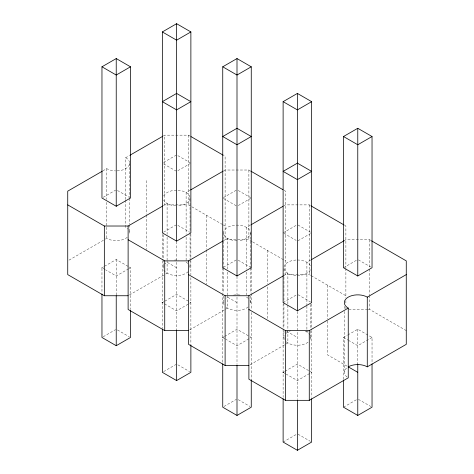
<?xml version="1.0" encoding="UTF-8"?>
<svg xmlns="http://www.w3.org/2000/svg" width="474" height="474" viewBox="0 0 474 474"><rect width="100%" height="100%" fill="white"/><g stroke="black" fill="none" stroke-linecap="round" stroke-linejoin="round"><path stroke-width="0.36" stroke-dasharray="2.37 1.78" d="M102.882 170.859L106.721 168.643A13.45 7.762 0 0 0 115.526 170.907M125.74 199.501L125.74 157.664L129.574 155.448M163.447 135.896L164.727 135.155L188.504 135.155L190.394 136.251M103.202 197.303L115.609 190.139M163.589 162.44L175.996 155.276M177.857 170.676L190.258 163.512M69.008 260.143L104.801 239.483M105.441 239.109L106.721 238.375A13.45 7.762 0 0 0 127.411 237.196M163.269 205.722L167.103 203.512L167.103 234.334M189.961 190.317L186.122 192.527L186.122 234.363M223.835 170.758L225.114 170.018L248.886 170.018L250.148 170.747M101.466 268.035L103.824 266.672M104.446 266.317L116.231 259.509L128.632 266.672M163.589 232.165L175.996 225.008M223.355 197.658L236.378 190.139M128.632 268.823L116.231 275.981L105.684 269.896M129.254 268.462L130.492 267.745L130.492 309.581M238.238 205.538L250.645 198.375M129.396 295.012L165.189 274.345M165.829 273.978L167.103 273.237L167.103 260.759M223.195 240.851L227.49 238.375L227.49 269.202M250.343 225.18L246.51 227.39L246.51 269.226M283.582 205.989L285.496 204.881L309.273 204.881L310.535 205.609M103.202 336.759L115.609 329.596M161.853 302.898L164.211 301.535M164.833 301.18L176.612 294.372L190.88 302.613L176.612 310.849L162.351 302.608M223.355 267.389L237 259.509M283.12 232.882L296.143 225.363M298.004 240.762L310.411 233.599M189.778 329.874L224.937 309.575M225.571 309.208L227.49 308.1L227.49 295.622M283.582 275.714L287.878 273.237L287.878 304.065M310.731 260.042L306.897 262.258L306.897 304.823M343.97 240.851L345.884 239.743L369.661 239.743L370.923 240.472M163.589 371.622L175.996 364.459M222.235 337.761L223.977 336.759M224.599 336.398L237 329.24L249.401 336.398M283.12 302.608L296.143 295.089M343.508 267.745L356.531 260.226M250.165 364.737L287.878 342.963L287.878 304.8M308.171 331.243L306.897 331.984L306.897 305.558M223.977 406.485L236.378 399.321M282.623 372.623L284.364 371.622M284.981 371.266L297.388 364.103L311.649 372.339L297.388 380.575L286.225 374.128M343.508 379.313L343.508 337.476L347.229 335.325M347.851 334.97L357.769 329.24L372.037 337.476L372.037 363.161M372.037 337.476L357.769 345.706L349.089 340.693M283.12 442.064L296.143 434.545M343.508 407.202L356.531 399.683M222.59 224.563L188.504 204.881L164.727 204.881L164.727 135.155M252.044 241.568L248.886 239.743L225.114 239.743L225.114 156.296L223.852 155.561M310.535 275.341L309.273 274.612L285.496 274.612L285.496 191.158L283.606 190.062M348.763 309.475L367.498 309.475M368.215 309.475L369.661 309.475L406.271 330.609M344.622 225.292L345.884 226.021L345.884 267.857M177.857 155.638L190.258 162.795M238.238 190.501L250.645 197.658M298.004 225.008L310.411 232.165M358.391 259.871L370.798 267.028M163.589 163.874L175.996 171.031M223.355 198.375L236.378 205.894M283.742 233.238L296.143 240.401M223.218 224.925L225.114 226.021M252.672 241.936L285.496 260.884M311.169 275.702L345.884 295.746M117.469 190.501L129.254 197.303M177.857 225.363L189.636 232.165M238.238 260.226L250.645 267.389M298.004 294.733L310.411 301.897M343.508 337.476L348.467 340.338M176.612 267.745L167.103 262.258A13.45 7.762 0 0 0 164.97 263.864M237 302.608L227.49 297.121A13.45 7.762 0 0 0 225.814 298.3M286.622 331.261L297.388 337.476M347.009 366.124L327.581 354.908L327.581 319.672M129.254 267.028L130.492 267.745M250.023 336.759L251.261 337.476L237 345.712L225.837 339.266M358.391 399.321L370.798 406.485M105.068 269.534L101.963 267.745L101.963 293.436M222.739 337.476L225.215 338.904M283.12 372.339L285.603 373.773M117.469 329.957L129.254 336.759M177.857 364.82L189.636 371.622M238.238 399.683L250.023 406.485M298.004 434.19L310.411 441.347M369.661 239.743L369.661 268.373M369.661 269.102L369.661 294.792M369.661 295.527L369.661 309.475M357.769 329.24L357.769 364.056M345.884 268.373L345.884 297.731M345.884 300.664L345.884 303.692M345.884 307.271L345.884 308.752M344.325 306.281L344.325 308.479M344.325 311.418L344.325 372.339M327.581 285.176L327.581 318.943M311.649 304.077L311.649 329.768M311.649 330.502L311.649 397.295M310.831 304.444L310.831 327.931M310.831 330.87L310.831 337.476M309.273 204.881L309.273 274.612M297.388 311.578L297.388 399.653M295.983 260.025A13.45 7.762 0 0 0 283.938 267.745L283.938 302.24M283.938 302.975L283.938 327.931M283.938 330.87L283.938 337.476M283.12 304.077L283.12 397.295M267.194 250.313L267.194 284.074M267.194 287.013L267.194 318.575M251.261 267.745L251.261 292.701M251.261 293.436L251.261 309.581M251.261 312.52L251.261 380.041M250.45 232.882L250.45 267.377M250.45 268.112L250.45 293.068M250.45 296.007L250.45 302.608M248.886 170.018L248.886 239.743M246.51 272.165L246.51 294.917M237 276.395L237 364.47M227.49 272.135L227.49 294.887M223.55 232.882L223.55 267.377M223.55 268.112L223.55 293.068M223.55 296.007L223.55 302.608M222.739 267.745L222.739 292.701M222.739 293.436L222.739 362.426M206.806 215.451L206.806 249.211M206.806 249.946L206.806 284.441M190.88 234.352L190.88 260.042M190.88 260.777L190.88 274.719M190.88 277.657L190.88 345.179M178.017 190.299A13.45 7.762 0 0 1 190.062 198.019L190.062 232.515M190.062 233.249L190.062 258.94M190.062 259.675L190.062 267.745M188.504 135.155L188.504 204.881M186.122 237.302L186.122 262.258A13.45 7.762 0 0 1 187.799 263.437M176.612 241.527L176.612 329.608M167.103 237.273L167.103 260.025M163.169 234.719L163.169 258.94M163.169 259.675L163.169 267.745M162.351 234.352L162.351 260.042M162.351 260.777L162.351 328.298M146.419 180.588L146.419 214.349M146.419 215.083L146.419 249.579M129.675 163.157L129.675 197.652M129.675 198.387L129.675 224.078M129.675 224.812L129.675 232.882M125.74 200.235L125.74 227.396A13.45 7.762 0 0 1 127.873 229.001M116.231 259.509L116.231 295.065M106.721 168.643L106.721 199.471M106.721 202.41L106.721 238.375M248.186 306.921A13.45 7.762 0 0 1 225.814 306.921M224.012 304.622A13.45 7.762 0 0 1 224.012 300.599M233.522 295.112A13.45 7.762 0 0 1 240.478 295.112M246.51 297.121A13.45 7.762 0 0 1 248.649 298.727M249.988 300.599A13.45 7.762 0 0 1 249.988 304.622M237 240.644A13.45 7.762 0 0 1 225.126 229.238A13.45 7.762 0 0 1 248.151 228.539A13.45 7.762 0 0 1 238.404 240.602M189.606 265.736A13.45 7.762 0 0 1 189.606 269.753M188.261 271.632A13.45 7.762 0 0 1 170.664 274.713A13.45 7.762 0 0 1 164.188 264.776M174.509 260.078A13.45 7.762 0 0 1 178.722 260.078M190.062 198.019A13.45 7.762 0 0 1 178.017 205.74M175.913 205.775A13.45 7.762 0 0 1 163.625 200.028M163.625 196.011A13.45 7.762 0 0 1 176.612 190.252M305.292 331.19A13.45 7.762 0 0 1 309.812 340.445M308.053 342.198A13.45 7.762 0 0 1 285.739 341.357M284.394 339.485A13.45 7.762 0 0 1 284.394 335.462M285.739 333.589A13.45 7.762 0 0 1 290.663 330.751M347.104 377.061A13.45 7.762 0 0 1 347.104 367.611M310.375 269.753A13.45 7.762 0 0 1 297.388 275.512M295.983 275.465A13.45 7.762 0 0 1 283.938 267.745M297.388 259.983A13.45 7.762 0 0 1 310.375 265.736M129.218 230.874A13.45 7.762 0 0 1 129.218 234.891M125.74 157.664A13.45 7.762 0 0 1 128.655 166.125A13.45 7.762 0 0 1 116.231 170.918"/><path stroke-width="0.71" d="M101.963 66.798L116.231 58.563L130.492 66.798L130.492 198.019L116.231 206.255L101.963 198.019L101.963 66.798L116.231 75.034L130.492 66.798M162.351 31.936L176.612 23.7L190.88 31.936L190.88 232.882L176.612 241.118L162.351 232.882L162.351 31.936L176.612 40.172L190.88 31.936M222.739 66.798L237 58.563L251.261 66.798L251.261 267.745L237 275.981L222.739 267.745L222.739 66.798L237 75.034L251.261 66.798M102.248 171.227L67.729 191.158L67.729 274.612L104.339 295.746L128.116 295.746M130.214 155.081L162.807 136.263M283.12 101.661L297.388 93.425L311.649 101.661L311.649 302.608L297.388 310.843L283.12 302.608L283.12 101.661L297.388 109.897L311.649 101.661M67.729 204.881L104.339 226.021L128.116 226.021L162.629 206.095M190.595 189.944L223.195 171.126M343.508 136.524L357.769 128.288L372.037 136.524L372.037 267.745L357.769 275.981L343.508 267.745L343.508 136.524L357.769 144.76L372.037 136.524M128.116 239.743L164.727 260.884L188.504 260.884L223.017 240.958M250.983 224.806L282.942 206.356M101.963 294.17L101.963 337.476L116.231 345.712L130.492 337.476L130.492 310.316M188.504 274.606L225.114 295.746L248.886 295.746L283.405 275.821M311.371 259.675L343.97 240.851M162.351 329.033L162.351 372.339L176.612 380.575L190.88 372.339L190.88 345.179M248.886 309.475L285.496 330.609L309.273 330.609L348.26 308.1A13.45 7.762 0 0 1 348.26 297.121A13.45 7.762 0 0 1 367.279 297.121L406.271 274.606M222.739 363.896L222.739 407.202L237 415.437L251.261 407.202L251.261 380.041M248.886 295.746L248.886 379.2L285.496 400.334L309.273 400.334L348.26 377.825L348.26 308.1M357.769 372.339L348.26 366.846A13.45 7.762 0 0 1 367.279 366.846L406.271 344.337L406.271 260.884L371.551 240.839M283.12 398.758L283.12 442.064L297.388 450.3L311.649 442.064L311.649 398.758M343.508 380.041L343.508 407.202L357.769 415.437L372.037 407.202L372.037 363.896M128.116 226.021L128.116 309.475L164.727 330.609L188.504 330.609M188.504 260.884L188.504 344.337L225.114 365.472L248.886 365.472M191.028 136.613L223.218 155.199M250.782 171.114L282.972 189.701M311.169 205.977L343.994 224.925M367.279 297.121L367.279 366.846M357.769 128.288L357.769 275.981M357.769 364.056L357.769 415.437M309.273 330.609L309.273 400.334M297.388 93.425L297.388 310.843M297.388 400.388L297.388 450.3M285.496 330.609L285.496 400.334M237 58.563L237 275.981M237 365.525L237 415.437M225.114 295.746L225.114 365.472M176.612 23.7L176.612 241.118M176.612 329.928L176.612 380.575M164.727 260.884L164.727 330.609M116.231 58.563L116.231 206.255M116.231 295.8L116.231 345.712M104.339 226.021L104.339 295.746M176.612 93.425L162.351 101.661L176.612 109.897L190.88 101.661L176.612 93.425M237 128.288L222.739 136.524L237 144.76L251.261 136.524L237 128.288M297.388 163.151L283.12 171.387L297.388 179.622L311.649 171.387L297.388 163.151"/></g></svg>
